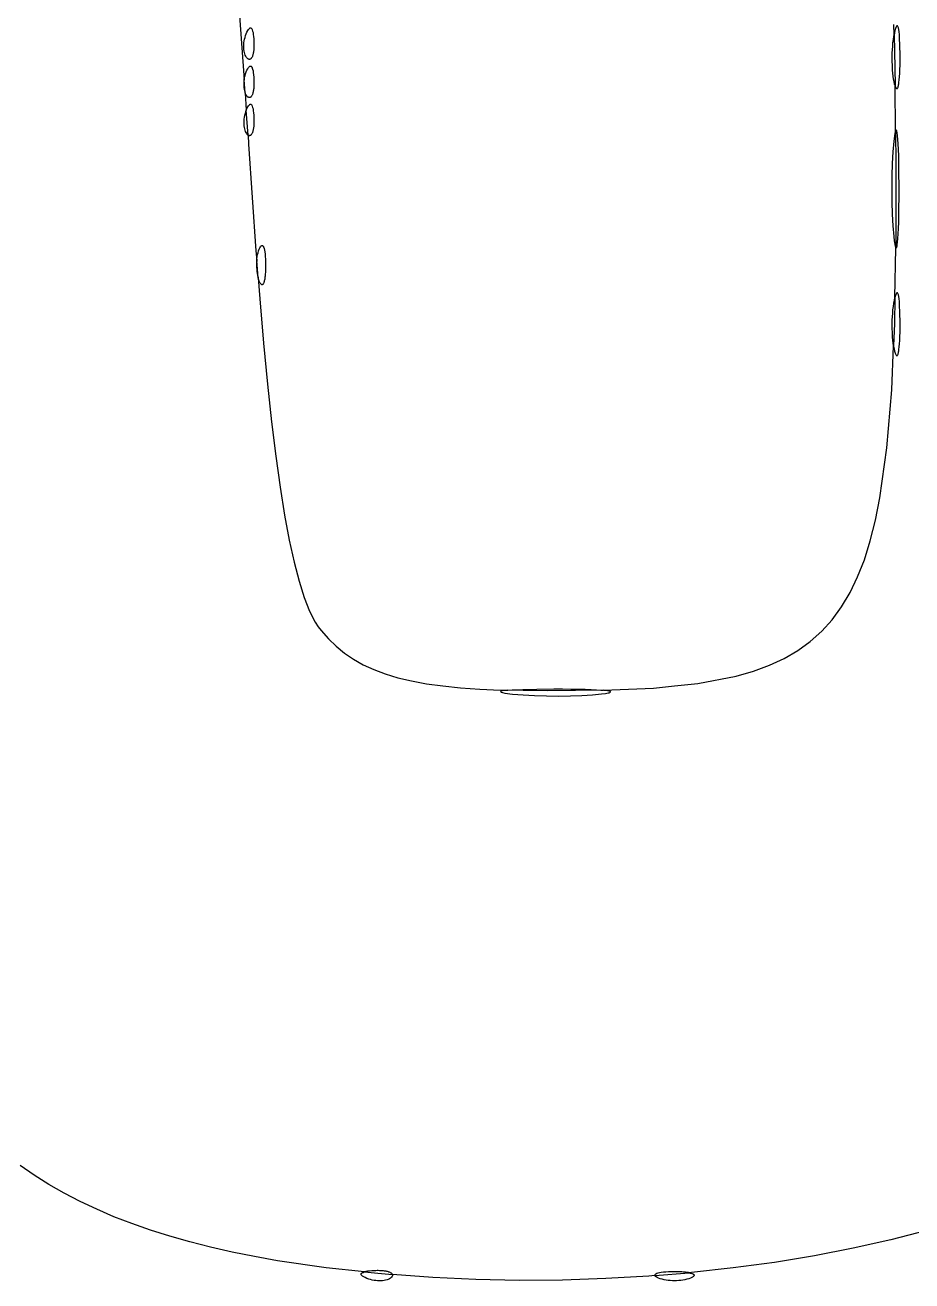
# Model space of a CAD drawing. Extents: x 70.3 to 133.4, y -81.7 to -32.
# Drawn here: x 73.87 to 74.424, y -67.943 to -67.159 of the extents above; entities that cross this region are included whole.
import ezdxf

# ---------------------------------------------------------------- set-up
doc = ezdxf.new("R2010")
doc.units = 0
doc.layers.add('BLACK', color=7, linetype='CONTINUOUS')

msp = doc.modelspace()

# ---------------------------------------------------------------- linework, layer by layer
at = {"layer": 'BLACK', "linetype": 'CONTINUOUS'}
for p, q in [((74.002692, -67.130784), (74.007106, -67.192984)), ((74.412874, -67.164777), (74.412726, -67.158406)), ((74.4144, -67.159329), (74.414077, -67.159905)), ((74.414556, -67.159173), (74.4144, -67.159329)), ((74.414708, -67.159102), (74.414556, -67.159173)), ((74.414856, -67.159117), (74.414708, -67.159102)), ((74.415001, -67.159217), (74.414856, -67.159117)), ((74.415276, -67.159666), (74.415001, -67.159217)), ((74.007406, -67.167503), (74.007686, -67.166388)), ((74.007686, -67.166388), (74.008026, -67.165284)), ((74.008026, -67.165284), (74.008426, -67.164198)), ((74.008425, -67.164198), (74.008893, -67.163107)), ((74.008426, -67.164198), (74.008425, -67.164198)), ((74.008893, -67.163107), (74.009343, -67.162207)), ((74.009343, -67.162207), (74.009776, -67.161497)), ((74.009776, -67.161497), (74.009986, -67.161213)), ((74.009986, -67.161213), (74.01019, -67.160976)), ((74.01019, -67.160976), (74.010389, -67.160785)), ((74.010389, -67.160785), (74.010584, -67.160642)), ((74.010584, -67.160642), (74.010772, -67.160545)), ((74.010772, -67.160545), (74.010956, -67.160495)), ((74.010956, -67.160495), (74.011133, -67.16049)), ((74.011133, -67.16049), (74.011305, -67.160532)), ((74.011305, -67.160532), (74.011471, -67.16062)), ((74.011471, -67.16062), (74.01163, -67.160754)), ((74.01163, -67.160754), (74.011784, -67.160933)), ((74.011784, -67.160933), (74.011931, -67.161158)), ((74.011931, -67.161158), (74.012071, -67.161428)), ((74.012071, -67.161428), (74.012204, -67.161743)), ((74.012204, -67.161743), (74.01245, -67.162508)), ((74.01245, -67.162508), (74.012667, -67.163453)), ((74.012667, -67.163453), (74.012854, -67.164575)), ((74.012854, -67.164575), (74.013009, -67.165873)), ((74.013009, -67.165873), (74.013132, -67.167346)), ((74.013132, -67.167346), (74.013221, -67.168994)), ((74.412427, -67.167682), (74.412713, -67.165695)), ((74.412713, -67.165695), (74.412874, -67.164777)), ((74.413046, -67.163795), (74.412874, -67.164777)), ((74.412874, -67.164777), (74.413351, -67.185343)), ((74.413047, -67.163795), (74.413046, -67.163795)), ((74.413399, -67.162131), (74.413047, -67.163795)), ((74.413743, -67.160836), (74.413399, -67.162131)), ((74.414077, -67.159905), (74.413743, -67.160836)), ((74.415532, -67.160442), (74.415276, -67.159666)), ((74.415766, -67.161539), (74.415532, -67.160442)), ((74.415978, -67.162949), (74.415766, -67.161539)), ((74.416164, -67.164666), (74.415978, -67.162949)), ((74.416324, -67.166681), (74.416164, -67.164666)), ((74.416556, -67.171581), (74.416324, -67.166681)), ((74.006877, -67.171913), (74.006921, -67.170834)), ((74.00689, -67.172964), (74.006877, -67.171913)), ((74.006962, -67.173979), (74.00689, -67.172964)), ((74.006921, -67.170834), (74.007024, -67.169734)), ((74.00709, -67.174949), (74.006962, -67.173979)), ((74.007024, -67.169734), (74.007186, -67.168621)), ((74.007276, -67.175868), (74.00709, -67.174949)), ((74.007186, -67.168621), (74.007406, -67.167503)), ((74.013017, -67.175099), (74.012938, -67.175649)), ((74.013086, -67.174522), (74.013017, -67.175099)), ((74.013144, -67.173918), (74.013086, -67.174522)), ((74.01319, -67.173288), (74.013144, -67.173918)), ((74.013225, -67.172632), (74.01319, -67.173288)), ((74.013221, -67.168994), (74.013247, -67.169767)), ((74.013249, -67.171952), (74.013225, -67.172632)), ((74.013247, -67.169767), (74.01326, -67.170519)), ((74.013261, -67.171247), (74.013249, -67.171952)), ((74.01326, -67.170519), (74.013261, -67.171247)), ((74.411739, -67.176178), (74.411991, -67.171853)), ((74.411991, -67.171853), (74.412186, -67.16974)), ((74.412186, -67.16974), (74.412427, -67.167682)), ((74.416659, -67.177592), (74.416556, -67.171581)), ((74.007519, -67.176727), (74.007276, -67.175868)), ((74.007819, -67.177519), (74.007519, -67.176727)), ((74.008174, -67.178235), (74.007819, -67.177519)), ((74.008585, -67.178869), (74.008174, -67.178235)), ((74.008812, -67.179152), (74.008585, -67.178869)), ((74.009052, -67.179412), (74.008812, -67.179152)), ((74.009297, -67.179637), (74.009052, -67.179412)), ((74.009537, -67.179821), (74.009297, -67.179637)), ((74.009773, -67.179963), (74.009537, -67.179821)), ((74.010003, -67.180064), (74.009773, -67.179963)), ((74.010227, -67.180125), (74.010003, -67.180064)), ((74.010337, -67.180141), (74.010227, -67.180125)), ((74.010446, -67.180147), (74.010337, -67.180141)), ((74.010553, -67.180143), (74.010446, -67.180147)), ((74.010658, -67.180129), (74.010553, -67.180143)), ((74.010762, -67.180106), (74.010658, -67.180129)), ((74.010865, -67.180073), (74.010762, -67.180106)), ((74.011064, -67.17998), (74.010865, -67.180073)), ((74.011257, -67.179849), (74.011064, -67.17998)), ((74.011443, -67.179683), (74.011257, -67.179849)), ((74.011621, -67.179481), (74.011443, -67.179683)), ((74.011792, -67.179243), (74.011621, -67.179481)), ((74.011954, -67.178972), (74.011792, -67.179243)), ((74.012109, -67.178667), (74.011954, -67.178972)), ((74.012255, -67.178329), (74.012109, -67.178667)), ((74.012392, -67.177959), (74.012255, -67.178329)), ((74.01252, -67.177558), (74.012392, -67.177959)), ((74.012639, -67.177125), (74.01252, -67.177558)), ((74.012749, -67.176662), (74.012639, -67.177125)), ((74.012848, -67.17617), (74.012749, -67.176662)), ((74.012938, -67.175649), (74.012848, -67.17617)), ((74.41167, -67.180526), (74.411739, -67.176178)), ((74.411782, -67.184767), (74.41167, -67.180526)), ((74.416617, -67.183689), (74.416656, -67.180755)), ((74.416656, -67.180755), (74.416659, -67.177592)), ((74.007406, -67.191316), (74.007686, -67.190201)), ((74.007686, -67.190201), (74.008026, -67.189096)), ((74.008026, -67.189096), (74.008426, -67.18801)), ((74.008425, -67.18801), (74.008893, -67.186919)), ((74.008426, -67.18801), (74.008425, -67.18801)), ((74.008893, -67.186919), (74.009343, -67.186019)), ((74.009343, -67.186019), (74.009776, -67.185309)), ((74.009776, -67.185309), (74.009986, -67.185025)), ((74.009986, -67.185025), (74.01019, -67.184788)), ((74.01019, -67.184788), (74.010389, -67.184598)), ((74.010389, -67.184598), (74.010584, -67.184454)), ((74.010584, -67.184454), (74.010772, -67.184357)), ((74.010772, -67.184357), (74.010956, -67.184307)), ((74.010956, -67.184307), (74.011133, -67.184303)), ((74.011133, -67.184303), (74.011305, -67.184345)), ((74.011305, -67.184345), (74.011471, -67.184432)), ((74.011471, -67.184432), (74.01163, -67.184566)), ((74.01163, -67.184566), (74.011784, -67.184745)), ((74.011784, -67.184745), (74.011931, -67.18497)), ((74.011931, -67.18497), (74.012071, -67.18524)), ((74.012071, -67.18524), (74.012204, -67.185555)), ((74.012204, -67.185555), (74.01245, -67.186321)), ((74.01245, -67.186321), (74.012667, -67.187265)), ((74.012667, -67.187265), (74.012854, -67.188387)), ((74.012854, -67.188387), (74.013009, -67.189685)), ((74.013009, -67.189685), (74.013132, -67.191159)), ((74.411907, -67.186806), (74.411782, -67.184767)), ((74.412076, -67.18877), (74.411907, -67.186806)), ((74.412291, -67.190642), (74.412076, -67.18877)), ((74.412551, -67.192406), (74.412291, -67.190642)), ((74.413351, -67.185343), (74.413472, -67.196463)), ((74.416297, -67.191022), (74.416436, -67.188832)), ((74.416436, -67.188832), (74.416543, -67.186384)), ((74.416543, -67.186384), (74.416617, -67.183689)), ((74.006921, -67.194646), (74.006877, -67.195726)), ((74.006877, -67.195726), (74.00689, -67.196777)), ((74.00689, -67.196777), (74.006962, -67.197791)), ((74.007024, -67.193546), (74.006921, -67.194646)), ((74.006962, -67.197791), (74.00709, -67.198762)), ((74.007106, -67.192984), (74.007024, -67.193546)), ((74.00709, -67.198762), (74.007276, -67.199681)), ((74.007106, -67.192984), (74.007186, -67.192434)), ((74.00767, -67.200938), (74.007106, -67.192984)), ((74.007186, -67.192434), (74.007406, -67.191316)), ((74.013086, -67.198335), (74.013017, -67.198912)), ((74.013144, -67.197731), (74.013086, -67.198335)), ((74.013132, -67.191159), (74.013221, -67.192806)), ((74.01319, -67.197101), (74.013144, -67.197731)), ((74.013225, -67.196445), (74.01319, -67.197101)), ((74.013221, -67.192806), (74.013247, -67.19358)), ((74.013249, -67.195764), (74.013225, -67.196445)), ((74.013247, -67.19358), (74.01326, -67.194331)), ((74.013261, -67.195059), (74.013249, -67.195764)), ((74.01326, -67.194331), (74.013261, -67.195059)), ((74.412857, -67.194046), (74.412551, -67.192406)), ((74.413207, -67.195545), (74.412857, -67.194046)), ((74.413392, -67.19621), (74.413207, -67.195545)), ((74.413472, -67.196463), (74.413392, -67.19621)), ((74.413782, -67.225123), (74.413472, -67.196463)), ((74.413472, -67.196463), (74.413574, -67.196785)), ((74.413574, -67.196785), (74.413753, -67.197271)), ((74.413753, -67.197271), (74.413929, -67.197668)), ((74.413929, -67.197668), (74.414102, -67.197978)), ((74.414102, -67.197978), (74.414271, -67.198202)), ((74.414271, -67.198202), (74.414436, -67.198341)), ((74.414436, -67.198341), (74.414517, -67.198379)), ((74.414517, -67.198379), (74.414597, -67.198397)), ((74.414597, -67.198397), (74.414676, -67.198393)), ((74.414676, -67.198393), (74.414753, -67.198369)), ((74.414753, -67.198369), (74.41483, -67.198325)), ((74.41483, -67.198325), (74.414905, -67.198261)), ((74.414905, -67.198261), (74.415053, -67.198072)), ((74.415053, -67.198072), (74.415195, -67.197804)), ((74.415195, -67.197804), (74.415333, -67.197457)), ((74.415333, -67.197457), (74.415464, -67.197035)), ((74.415464, -67.197035), (74.415591, -67.196536)), ((74.415591, -67.196536), (74.415711, -67.195963)), ((74.415711, -67.195963), (74.415825, -67.195316)), ((74.415825, -67.195316), (74.415933, -67.194597)), ((74.415933, -67.194597), (74.416129, -67.192947)), ((74.416129, -67.192947), (74.416297, -67.191022)), ((74.007276, -67.199681), (74.007519, -67.20054)), ((74.007519, -67.20054), (74.00767, -67.200938)), ((74.00767, -67.200938), (74.00844, -67.211789)), ((74.007819, -67.201332), (74.00767, -67.200938)), ((74.008174, -67.202048), (74.007819, -67.201332)), ((74.008585, -67.202681), (74.008174, -67.202048)), ((74.008812, -67.202965), (74.008585, -67.202681)), ((74.009052, -67.203224), (74.008812, -67.202965)), ((74.009297, -67.20345), (74.009052, -67.203224)), ((74.009537, -67.203634), (74.009297, -67.20345)), ((74.009773, -67.203776), (74.009537, -67.203634)), ((74.010003, -67.203877), (74.009773, -67.203776)), ((74.010227, -67.203938), (74.010003, -67.203877)), ((74.010337, -67.203953), (74.010227, -67.203938)), ((74.010446, -67.203959), (74.010337, -67.203953)), ((74.010553, -67.203955), (74.010446, -67.203959)), ((74.010658, -67.203941), (74.010553, -67.203955)), ((74.010762, -67.203918), (74.010658, -67.203941)), ((74.010865, -67.203886), (74.010762, -67.203918)), ((74.011064, -67.203792), (74.010865, -67.203886)), ((74.011257, -67.203662), (74.011064, -67.203792)), ((74.011443, -67.203495), (74.011257, -67.203662)), ((74.011621, -67.203293), (74.011443, -67.203495)), ((74.011792, -67.203056), (74.011621, -67.203293)), ((74.011954, -67.202785), (74.011792, -67.203056)), ((74.012109, -67.20248), (74.011954, -67.202785)), ((74.012255, -67.202142), (74.012109, -67.20248)), ((74.012392, -67.201772), (74.012255, -67.202142)), ((74.01252, -67.20137), (74.012392, -67.201772)), ((74.012639, -67.200938), (74.01252, -67.20137)), ((74.012749, -67.200475), (74.012639, -67.200938)), ((74.012848, -67.199982), (74.012749, -67.200475)), ((74.012938, -67.199461), (74.012848, -67.199982)), ((74.013017, -67.198912), (74.012938, -67.199461)), ((74.007686, -67.214014), (74.007406, -67.215129)), ((74.008026, -67.212909), (74.007686, -67.214014)), ((74.008426, -67.211823), (74.008026, -67.212909)), ((74.00844, -67.211789), (74.008425, -67.211823)), ((74.008425, -67.211823), (74.008426, -67.211823)), ((74.00844, -67.211789), (74.008893, -67.210732)), ((74.009551, -67.227454), (74.00844, -67.211789)), ((74.008893, -67.210732), (74.009343, -67.209832)), ((74.009343, -67.209832), (74.009776, -67.209122)), ((74.009776, -67.209122), (74.009986, -67.208838)), ((74.009986, -67.208838), (74.01019, -67.208601)), ((74.01019, -67.208601), (74.010389, -67.20841)), ((74.010389, -67.20841), (74.010584, -67.208267)), ((74.010584, -67.208267), (74.010772, -67.20817)), ((74.010772, -67.20817), (74.010956, -67.20812)), ((74.010956, -67.20812), (74.011133, -67.208115)), ((74.011133, -67.208115), (74.011305, -67.208157)), ((74.011305, -67.208157), (74.011471, -67.208245)), ((74.011471, -67.208245), (74.01163, -67.208379)), ((74.01163, -67.208379), (74.011784, -67.208558)), ((74.011784, -67.208558), (74.011931, -67.208783)), ((74.011931, -67.208783), (74.012071, -67.209053)), ((74.012071, -67.209053), (74.012204, -67.209368)), ((74.012204, -67.209368), (74.01245, -67.210134)), ((74.01245, -67.210134), (74.012667, -67.211078)), ((74.012667, -67.211078), (74.012854, -67.2122)), ((74.012854, -67.2122), (74.013009, -67.213498)), ((74.013009, -67.213498), (74.013132, -67.214971)), ((74.006921, -67.218459), (74.006877, -67.219538)), ((74.006877, -67.219538), (74.00689, -67.220589)), ((74.00689, -67.220589), (74.006962, -67.221604)), ((74.007024, -67.217359), (74.006921, -67.218459)), ((74.006962, -67.221604), (74.00709, -67.222574)), ((74.007186, -67.216247), (74.007024, -67.217359)), ((74.007406, -67.215129), (74.007186, -67.216247)), ((74.013086, -67.222147), (74.013017, -67.222724)), ((74.013144, -67.221543), (74.013086, -67.222147)), ((74.013132, -67.214971), (74.013221, -67.216619)), ((74.01319, -67.220913), (74.013144, -67.221543)), ((74.013225, -67.220257), (74.01319, -67.220913)), ((74.013221, -67.216619), (74.013247, -67.217392)), ((74.013249, -67.219577), (74.013225, -67.220257)), ((74.013247, -67.217392), (74.01326, -67.218143)), ((74.013261, -67.218872), (74.013249, -67.219577)), ((74.01326, -67.218143), (74.013261, -67.218872)), ((74.00709, -67.222574), (74.007276, -67.223493)), ((74.007276, -67.223493), (74.007519, -67.224352)), ((74.007519, -67.224352), (74.007819, -67.225144)), ((74.007819, -67.225144), (74.008174, -67.22586)), ((74.008174, -67.22586), (74.008585, -67.226494)), ((74.008585, -67.226494), (74.008812, -67.226777)), ((74.008812, -67.226777), (74.009052, -67.227036)), ((74.009052, -67.227036), (74.009297, -67.227262)), ((74.009297, -67.227262), (74.009537, -67.227446)), ((74.009537, -67.227446), (74.009551, -67.227454)), ((74.009551, -67.227454), (74.009956, -67.233155)), ((74.009773, -67.227588), (74.009551, -67.227454)), ((74.010003, -67.227689), (74.009773, -67.227588)), ((74.010227, -67.22775), (74.010003, -67.227689)), ((74.010337, -67.227766), (74.010227, -67.22775)), ((74.010446, -67.227771), (74.010337, -67.227766)), ((74.010553, -67.227767), (74.010446, -67.227771)), ((74.010658, -67.227754), (74.010553, -67.227767)), ((74.010762, -67.227731), (74.010658, -67.227754)), ((74.010865, -67.227698), (74.010762, -67.227731)), ((74.011064, -67.227605), (74.010865, -67.227698)), ((74.011257, -67.227474), (74.011064, -67.227605)), ((74.011443, -67.227308), (74.011257, -67.227474)), ((74.011621, -67.227106), (74.011443, -67.227308)), ((74.011792, -67.226868), (74.011621, -67.227106)), ((74.011954, -67.226597), (74.011792, -67.226868)), ((74.012109, -67.226292), (74.011954, -67.226597)), ((74.012255, -67.225954), (74.012109, -67.226292)), ((74.012392, -67.225584), (74.012255, -67.225954)), ((74.01252, -67.225183), (74.012392, -67.225584)), ((74.012639, -67.22475), (74.01252, -67.225183)), ((74.012749, -67.224287), (74.012639, -67.22475)), ((74.012848, -67.223795), (74.012749, -67.224287)), ((74.012938, -67.223274), (74.012848, -67.223795)), ((74.013017, -67.222724), (74.012938, -67.223274)), ((74.412878, -67.23117), (74.413504, -67.226406)), ((74.413504, -67.226406), (74.413782, -67.225123)), ((74.413802, -67.225032), (74.413782, -67.225123)), ((74.413782, -67.225123), (74.413998, -67.245061)), ((74.414087, -67.22431), (74.413802, -67.225032)), ((74.414225, -67.224189), (74.414087, -67.22431)), ((74.414359, -67.224225), (74.414225, -67.224189)), ((74.414616, -67.224761), (74.414359, -67.224225)), ((74.414856, -67.225903), (74.414616, -67.224761)), ((74.415077, -67.227636), (74.414856, -67.225903)), ((74.415458, -67.232813), (74.415077, -67.227636)), ((74.009956, -67.233155), (74.014529, -67.299738)), ((74.411915, -67.245077), (74.412316, -67.237757)), ((74.412316, -67.237757), (74.412878, -67.23117)), ((74.415746, -67.24017), (74.415458, -67.232813)), ((74.411674, -67.252884), (74.411915, -67.245077)), ((74.413998, -67.245061), (74.413935, -67.297249)), ((74.415928, -67.249585), (74.415746, -67.24017)), ((74.411594, -67.260936), (74.411674, -67.252884)), ((74.415992, -67.260936), (74.415928, -67.249585)), ((74.411674, -67.268988), (74.411594, -67.260936)), ((74.415976, -67.266846), (74.415992, -67.260936)), ((74.411915, -67.276796), (74.411674, -67.268988)), ((74.415928, -67.272287), (74.415976, -67.266846)), ((74.412316, -67.284115), (74.411915, -67.276796)), ((74.415851, -67.277244), (74.415928, -67.272287)), ((74.412878, -67.290702), (74.412316, -67.284115)), ((74.415615, -67.285646), (74.415746, -67.281702)), ((74.415746, -67.281702), (74.415851, -67.277244)), ((74.413195, -67.293425), (74.412878, -67.290702)), ((74.415077, -67.294236), (74.415279, -67.291928)), ((74.415279, -67.291928), (74.415458, -67.289059)), ((74.415458, -67.289059), (74.415615, -67.285646)), ((74.014529, -67.299738), (74.014998, -67.305695)), ((74.015806, -67.300835), (74.016142, -67.299702)), ((74.016142, -67.299702), (74.016529, -67.298639)), ((74.016529, -67.298639), (74.016937, -67.297732)), ((74.016937, -67.297732), (74.017333, -67.297051)), ((74.017333, -67.297051), (74.017526, -67.296795)), ((74.017526, -67.296795), (74.017716, -67.296593)), ((74.017716, -67.296593), (74.017902, -67.296446)), ((74.017902, -67.296446), (74.018083, -67.296353)), ((74.018083, -67.296353), (74.01826, -67.296312)), ((74.01826, -67.296312), (74.018433, -67.296324)), ((74.018433, -67.296324), (74.018601, -67.296388)), ((74.018601, -67.296388), (74.018763, -67.296503)), ((74.018763, -67.296503), (74.01892, -67.296668)), ((74.01892, -67.296668), (74.019072, -67.296883)), ((74.019072, -67.296883), (74.019356, -67.297461)), ((74.019356, -67.297461), (74.019615, -67.29823)), ((74.019615, -67.29823), (74.019846, -67.299187)), ((74.019846, -67.299187), (74.020047, -67.300325)), ((74.020047, -67.300325), (74.020216, -67.301639)), ((74.413504, -67.295466), (74.413195, -67.293425)), ((74.413412, -67.328768), (74.413934, -67.29801)), ((74.413802, -67.29684), (74.413504, -67.295466)), ((74.413935, -67.297249), (74.413802, -67.29684)), ((74.413934, -67.29801), (74.413935, -67.297249)), ((74.413935, -67.297249), (74.413946, -67.297281)), ((74.413946, -67.297281), (74.414087, -67.297562)), ((74.414087, -67.297562), (74.414225, -67.297683)), ((74.414225, -67.297683), (74.414293, -67.297685)), ((74.414293, -67.297685), (74.414359, -67.297647)), ((74.414359, -67.297647), (74.41449, -67.297456)), ((74.41449, -67.297456), (74.414616, -67.297111)), ((74.414616, -67.297111), (74.414708, -67.296738)), ((74.414708, -67.296738), (74.414738, -67.296615)), ((74.414738, -67.296615), (74.414856, -67.295969)), ((74.414856, -67.295969), (74.415077, -67.294236)), ((74.014903, -67.307214), (74.014877, -67.308561)), ((74.01498, -67.305877), (74.014903, -67.307214)), ((74.014998, -67.305695), (74.01498, -67.305877)), ((74.014998, -67.305695), (74.015109, -67.304561)), ((74.015841, -67.316406), (74.014998, -67.305695)), ((74.015109, -67.304561), (74.01529, -67.303275)), ((74.01529, -67.303275), (74.015522, -67.302029)), ((74.015522, -67.302029), (74.015806, -67.300835)), ((74.020216, -67.301639), (74.020352, -67.303125)), ((74.020352, -67.303125), (74.020451, -67.304778)), ((74.020451, -67.304778), (74.020512, -67.306591)), ((74.020512, -67.306591), (74.020532, -67.308561)), ((74.014877, -67.308561), (74.014903, -67.309908)), ((74.014903, -67.309908), (74.01498, -67.311245)), ((74.01498, -67.311245), (74.015109, -67.312562)), ((74.015109, -67.312562), (74.01529, -67.313848)), ((74.01529, -67.313848), (74.015522, -67.315093)), ((74.015522, -67.315093), (74.015806, -67.316287)), ((74.015806, -67.316287), (74.015841, -67.316406)), ((74.020136, -67.316162), (74.020047, -67.316798)), ((74.020216, -67.315483), (74.020136, -67.316162)), ((74.020288, -67.314761), (74.020216, -67.315483)), ((74.020352, -67.313997), (74.020288, -67.314761)), ((74.020406, -67.313192), (74.020352, -67.313997)), ((74.020451, -67.312345), (74.020406, -67.313192)), ((74.020486, -67.311458), (74.020451, -67.312345)), ((74.020512, -67.310531), (74.020486, -67.311458)), ((74.020532, -67.308561), (74.020512, -67.310531)), ((74.015841, -67.316406), (74.016883, -67.329635)), ((74.016142, -67.317421), (74.015841, -67.316406)), ((74.016529, -67.318483), (74.016142, -67.317421)), ((74.016734, -67.318966), (74.016529, -67.318483)), ((74.016937, -67.319391), (74.016734, -67.318966)), ((74.017136, -67.319759), (74.016937, -67.319391)), ((74.017333, -67.320071), (74.017136, -67.319759)), ((74.017526, -67.320327), (74.017333, -67.320071)), ((74.017716, -67.320529), (74.017526, -67.320327)), ((74.017902, -67.320676), (74.017716, -67.320529)), ((74.017993, -67.32073), (74.017902, -67.320676)), ((74.018083, -67.32077), (74.017993, -67.32073)), ((74.018172, -67.320796), (74.018083, -67.32077)), ((74.01826, -67.32081), (74.018172, -67.320796)), ((74.018347, -67.320811), (74.01826, -67.32081)), ((74.018433, -67.320798), (74.018347, -67.320811)), ((74.018517, -67.320773), (74.018433, -67.320798)), ((74.018601, -67.320734), (74.018517, -67.320773)), ((74.018683, -67.320683), (74.018601, -67.320734)), ((74.018763, -67.320619), (74.018683, -67.320683)), ((74.01892, -67.320454), (74.018763, -67.320619)), ((74.019072, -67.320239), (74.01892, -67.320454)), ((74.019217, -67.319974), (74.019072, -67.320239)), ((74.019356, -67.319661), (74.019217, -67.319974)), ((74.019489, -67.3193), (74.019356, -67.319661)), ((74.019615, -67.318892), (74.019489, -67.3193)), ((74.019734, -67.318437), (74.019615, -67.318892)), ((74.019846, -67.317936), (74.019734, -67.318437)), ((74.019951, -67.317389), (74.019846, -67.317936)), ((74.020047, -67.316798), (74.019951, -67.317389)), ((74.016883, -67.329635), (74.019291, -67.357337)), ((74.412713, -67.332382), (74.413046, -67.330482)), ((74.413046, -67.330482), (74.413047, -67.330482)), ((74.413047, -67.330482), (74.413399, -67.328818)), ((74.413412, -67.328768), (74.413136, -67.345024)), ((74.413399, -67.328818), (74.413412, -67.328768)), ((74.413743, -67.327524), (74.413412, -67.328768)), ((74.414077, -67.326592), (74.413743, -67.327524)), ((74.4144, -67.326017), (74.414077, -67.326592)), ((74.414556, -67.32586), (74.4144, -67.326017)), ((74.414708, -67.32579), (74.414556, -67.32586)), ((74.414856, -67.325805), (74.414708, -67.32579)), ((74.415001, -67.325904), (74.414856, -67.325805)), ((74.415276, -67.326353), (74.415001, -67.325904)), ((74.415532, -67.32713), (74.415276, -67.326353)), ((74.415766, -67.328227), (74.415532, -67.32713)), ((74.415978, -67.329637), (74.415766, -67.328227)), ((74.416164, -67.331353), (74.415978, -67.329637)), ((74.416324, -67.333368), (74.416164, -67.331353)), ((74.411739, -67.342866), (74.411991, -67.338541)), ((74.411991, -67.338541), (74.412186, -67.336428)), ((74.412186, -67.336428), (74.412427, -67.33437)), ((74.412427, -67.33437), (74.412713, -67.332382)), ((74.416556, -67.338268), (74.416324, -67.333368)), ((74.416659, -67.34428), (74.416556, -67.338268)), ((74.41167, -67.347213), (74.411739, -67.342866)), ((74.411782, -67.351454), (74.41167, -67.347213)), ((74.413136, -67.345024), (74.412541, -67.359022)), ((74.416617, -67.350376), (74.416656, -67.347442)), ((74.416656, -67.347442), (74.416659, -67.34428)), ((74.411907, -67.353494), (74.411782, -67.351454)), ((74.412076, -67.355458), (74.411907, -67.353494)), ((74.412291, -67.35733), (74.412076, -67.355458)), ((74.416297, -67.35771), (74.416436, -67.355519)), ((74.416436, -67.355519), (74.416543, -67.353071)), ((74.416543, -67.353071), (74.416617, -67.350376)), ((74.019291, -67.357337), (74.02176, -67.382893)), ((74.411374, -67.38645), (74.412541, -67.359022)), ((74.412541, -67.359022), (74.412291, -67.35733)), ((74.412541, -67.359022), (74.412551, -67.359094)), ((74.412551, -67.359094), (74.412857, -67.360733)), ((74.412857, -67.360733), (74.413207, -67.362232)), ((74.413207, -67.362232), (74.413392, -67.362898)), ((74.413392, -67.362898), (74.413574, -67.363473)), ((74.415464, -67.363722), (74.415591, -67.363223)), ((74.415591, -67.363223), (74.415711, -67.36265)), ((74.415711, -67.36265), (74.415825, -67.362004)), ((74.415825, -67.362004), (74.415933, -67.361285)), ((74.415933, -67.361285), (74.416129, -67.359635)), ((74.416129, -67.359635), (74.416297, -67.35771)), ((74.413574, -67.363473), (74.413753, -67.363958)), ((74.413753, -67.363958), (74.413929, -67.364356)), ((74.413929, -67.364356), (74.414102, -67.364666)), ((74.414102, -67.364666), (74.414271, -67.36489)), ((74.414271, -67.36489), (74.414436, -67.365029)), ((74.414436, -67.365029), (74.414517, -67.365067)), ((74.414517, -67.365067), (74.414597, -67.365084)), ((74.414597, -67.365084), (74.414676, -67.365081)), ((74.414676, -67.365081), (74.414753, -67.365057)), ((74.414753, -67.365057), (74.41483, -67.365013)), ((74.41483, -67.365013), (74.414905, -67.364948)), ((74.414905, -67.364948), (74.415053, -67.364759)), ((74.415053, -67.364759), (74.415195, -67.364491)), ((74.415195, -67.364491), (74.415333, -67.364145)), ((74.415333, -67.364145), (74.415464, -67.363722)), ((74.02176, -67.382893), (74.024299, -67.406353)), ((74.408418, -67.422635), (74.411374, -67.38645)), ((74.024299, -67.406353), (74.026915, -67.427767)), ((74.40404, -67.453925), (74.408418, -67.422635)), ((74.026915, -67.427767), (74.029615, -67.447186)), ((74.029615, -67.447186), (74.032406, -67.46466)), ((74.401245, -67.467843), (74.40404, -67.453925)), ((74.032406, -67.46466), (74.035297, -67.480238)), ((74.398009, -67.480667), (74.401245, -67.467843)), ((74.035297, -67.480238), (74.038294, -67.493971)), ((74.394303, -67.492442), (74.398009, -67.480667)), ((74.038294, -67.493971), (74.041405, -67.505909)), ((74.390097, -67.503209), (74.394303, -67.492442)), ((74.385364, -67.513013), (74.390097, -67.503209)), ((74.041405, -67.505909), (74.044637, -67.516102)), ((74.044637, -67.516102), (74.047999, -67.5246)), ((74.380075, -67.521898), (74.385364, -67.513013)), ((74.047999, -67.5246), (74.051496, -67.531453)), ((74.374201, -67.529905), (74.380075, -67.521898)), ((74.051496, -67.531453), (74.053299, -67.534278)), ((74.053299, -67.534278), (74.055138, -67.536711)), ((74.367713, -67.537079), (74.374201, -67.529905)), ((74.055138, -67.536711), (74.059695, -67.541822)), ((74.059695, -67.541822), (74.064544, -67.546492)), ((74.352782, -67.5491), (74.360583, -67.543463)), ((74.360583, -67.543463), (74.367713, -67.537079)), ((74.064544, -67.546492), (74.069746, -67.550735)), ((74.069746, -67.550735), (74.075359, -67.554568)), ((74.344282, -67.554034), (74.352782, -67.5491)), ((74.075359, -67.554568), (74.081443, -67.558006)), ((74.081443, -67.558006), (74.088057, -67.561065)), ((74.325067, -67.561966), (74.335053, -67.558308)), ((74.335053, -67.558308), (74.344282, -67.554034)), ((74.088057, -67.561065), (74.095261, -67.563761)), ((74.095261, -67.563761), (74.103113, -67.56611)), ((74.103113, -67.56611), (74.111674, -67.568127)), ((74.290283, -67.569672), (74.314296, -67.56505)), ((74.314296, -67.56505), (74.325067, -67.561966)), ((74.111674, -67.568127), (74.121002, -67.569829)), ((74.121002, -67.569829), (74.131157, -67.571231)), ((74.131157, -67.571231), (74.142198, -67.572348)), ((74.142198, -67.572348), (74.154185, -67.573197)), ((74.154185, -67.573197), (74.167176, -67.573793)), ((74.167176, -67.573793), (74.171736, -67.57391)), ((74.167337, -67.574664), (74.167249, -67.574797)), ((74.167249, -67.574797), (74.167309, -67.574933)), ((74.167309, -67.574933), (74.167518, -67.575073)), ((74.167571, -67.574536), (74.167337, -67.574664)), ((74.16847, -67.574291), (74.167571, -67.574536)), ((74.169934, -67.574065), (74.16847, -67.574291)), ((74.171736, -67.57391), (74.169934, -67.574065)), ((74.171736, -67.57391), (74.174501, -67.573673)), ((74.181232, -67.574153), (74.171736, -67.57391)), ((74.174501, -67.573673), (74.181168, -67.573373)), ((74.181168, -67.573373), (74.189829, -67.573179)), ((74.196411, -67.574291), (74.181232, -67.574153)), ((74.189829, -67.573179), (74.200379, -67.573103)), ((74.231538, -67.573946), (74.196411, -67.574291)), ((74.200379, -67.573103), (74.205907, -67.573114)), ((74.205907, -67.573114), (74.211018, -67.573156)), ((74.211018, -67.573156), (74.215698, -67.573229)), ((74.215698, -67.573229), (74.219932, -67.57333)), ((74.219932, -67.57333), (74.223704, -67.57346)), ((74.223704, -67.57346), (74.226998, -67.573615)), ((74.226998, -67.573615), (74.2298, -67.573794)), ((74.2298, -67.573794), (74.231538, -67.573946)), ((74.232095, -67.573995), (74.231538, -67.573946)), ((74.231538, -67.573946), (74.231569, -67.573946)), ((74.231569, -67.573946), (74.262784, -67.572522)), ((74.233866, -67.574218), (74.232095, -67.573995)), ((74.23455, -67.574337), (74.233866, -67.574218)), ((74.235098, -67.57446), (74.23455, -67.574337)), ((74.235507, -67.574588), (74.235098, -67.57446)), ((74.235776, -67.57472), (74.235507, -67.574588)), ((74.235722, -67.575139), (74.235886, -67.574995)), ((74.235903, -67.574856), (74.235776, -67.57472)), ((74.235886, -67.574995), (74.235913, -67.574925)), ((74.235913, -67.574925), (74.235903, -67.574856)), ((74.262784, -67.572522), (74.275786, -67.571175)), ((74.275786, -67.571175), (74.290283, -67.569672)), ((74.167518, -67.575073), (74.16839, -67.575362)), ((74.16839, -67.575362), (74.169879, -67.575662)), ((74.169879, -67.575662), (74.17476, -67.576291)), ((74.17476, -67.576291), (74.181297, -67.576854)), ((74.181297, -67.576854), (74.188407, -67.577253)), ((74.188407, -67.577253), (74.195862, -67.577489)), ((74.195862, -67.577489), (74.203432, -67.577561)), ((74.203432, -67.577561), (74.210892, -67.577471)), ((74.210892, -67.577471), (74.218012, -67.577219)), ((74.218012, -67.577219), (74.224564, -67.576805)), ((74.224564, -67.576805), (74.230322, -67.576228)), ((74.230322, -67.576228), (74.232644, -67.575904)), ((74.232644, -67.575904), (74.234335, -67.575589)), ((74.234335, -67.575589), (74.234948, -67.575436)), ((74.234948, -67.575436), (74.23541, -67.575286)), ((74.23541, -67.575286), (74.235722, -67.575139)), ((73.876081, -67.876687), (73.867298, -67.870655)), ((73.885244, -67.882427), (73.876081, -67.876687)), ((73.894796, -67.887877), (73.885244, -67.882427)), ((73.904745, -67.893043), (73.894796, -67.887877)), ((73.915099, -67.897928), (73.904745, -67.893043)), ((73.925869, -67.902537), (73.915099, -67.897928)), ((73.937061, -67.906875), (73.925869, -67.902537)), ((73.948685, -67.910945), (73.937061, -67.906875)), ((73.960749, -67.914751), (73.948685, -67.910945)), ((74.433214, -67.911132), (74.410793, -67.91697)), ((73.973262, -67.918298), (73.960749, -67.914751)), ((73.986233, -67.921591), (73.973262, -67.918298)), ((74.410793, -67.91697), (74.3874, -67.922247)), ((73.999669, -67.924633), (73.986233, -67.921591)), ((74.013581, -67.927429), (73.999669, -67.924633)), ((74.027975, -67.929982), (74.013581, -67.927429)), ((74.363147, -67.926947), (74.338148, -67.931053)), ((74.3874, -67.922247), (74.363147, -67.926947)), ((74.058249, -67.934381), (74.027975, -67.929982)), ((74.082315, -67.936974), (74.058249, -67.934381)), ((74.312518, -67.934548), (74.28637, -67.937414)), ((74.338148, -67.931053), (74.312518, -67.934548)), ((74.08009, -67.938338), (74.080132, -67.938166)), ((74.080094, -67.938516), (74.08009, -67.938338)), ((74.080144, -67.938699), (74.080094, -67.938516)), ((74.080132, -67.938166), (74.080219, -67.938)), ((74.080241, -67.938888), (74.080144, -67.938699)), ((74.080219, -67.938), (74.080353, -67.937841)), ((74.080385, -67.939082), (74.080241, -67.938888)), ((74.080353, -67.937841), (74.080532, -67.937688)), ((74.080575, -67.939281), (74.080385, -67.939082)), ((74.080532, -67.937688), (74.080757, -67.937541)), ((74.080812, -67.939486), (74.080575, -67.939281)), ((74.080757, -67.937541), (74.081027, -67.937401)), ((74.081096, -67.939695), (74.080812, -67.939486)), ((74.081027, -67.937401), (74.081342, -67.937267)), ((74.081806, -67.940128), (74.081096, -67.939695)), ((74.081342, -67.937267), (74.082108, -67.937021)), ((74.082706, -67.940579), (74.081806, -67.940128)), ((74.082108, -67.937021), (74.082315, -67.936974)), ((74.083052, -67.936804), (74.082315, -67.936974)), ((74.082315, -67.936974), (74.090558, -67.937862)), ((74.083797, -67.941046), (74.082706, -67.940579)), ((74.084174, -67.936617), (74.083052, -67.936804)), ((74.084883, -67.941446), (74.083797, -67.941046)), ((74.085472, -67.936462), (74.084174, -67.936617)), ((74.085988, -67.941786), (74.084883, -67.941446)), ((74.086946, -67.936339), (74.085472, -67.936462)), ((74.087103, -67.942066), (74.085988, -67.941786)), ((74.088593, -67.936251), (74.086946, -67.936339)), ((74.088221, -67.942286), (74.087103, -67.942066)), ((74.089334, -67.942448), (74.088221, -67.942286)), ((74.089366, -67.936225), (74.088593, -67.936251)), ((74.090434, -67.942551), (74.089334, -67.942448)), ((74.090118, -67.936212), (74.089366, -67.936225)), ((74.090846, -67.936211), (74.090118, -67.936212)), ((74.091513, -67.942596), (74.090434, -67.942551)), ((74.090558, -67.937862), (74.099645, -67.938548)), ((74.091551, -67.936223), (74.090846, -67.936211)), ((74.092564, -67.942582), (74.091513, -67.942596)), ((74.092232, -67.936246), (74.091551, -67.936223)), ((74.092887, -67.936282), (74.092232, -67.936246)), ((74.093578, -67.942511), (74.092564, -67.942582)), ((74.093518, -67.936328), (74.092887, -67.936282)), ((74.094122, -67.936386), (74.093518, -67.936328)), ((74.094549, -67.942382), (74.093578, -67.942511)), ((74.094699, -67.936454), (74.094122, -67.936386)), ((74.095468, -67.942196), (74.094549, -67.942382)), ((74.095248, -67.936534), (74.094699, -67.936454)), ((74.095769, -67.936623), (74.095248, -67.936534)), ((74.096327, -67.941953), (74.095468, -67.942196)), ((74.096262, -67.936723), (74.095769, -67.936623)), ((74.096724, -67.936832), (74.096262, -67.936723)), ((74.097118, -67.941654), (74.096327, -67.941953)), ((74.097157, -67.936951), (74.096724, -67.936832)), ((74.097835, -67.941298), (74.097118, -67.941654)), ((74.097559, -67.93708), (74.097157, -67.936951)), ((74.097929, -67.937217), (74.097559, -67.93708)), ((74.098468, -67.940887), (74.097835, -67.941298)), ((74.098267, -67.937363), (74.097929, -67.937217)), ((74.098571, -67.937517), (74.098267, -67.937363)), ((74.098751, -67.94066), (74.098468, -67.940887)), ((74.098843, -67.93768), (74.098571, -67.937517)), ((74.099011, -67.94042), (74.098751, -67.94066)), ((74.09908, -67.937851), (74.098843, -67.93768)), ((74.099237, -67.940175), (74.099011, -67.94042)), ((74.099282, -67.938029), (74.09908, -67.937851)), ((74.09942, -67.939935), (74.099237, -67.940175)), ((74.099449, -67.938215), (74.099282, -67.938029)), ((74.099563, -67.939699), (74.09942, -67.939935)), ((74.099579, -67.938408), (74.099449, -67.938215)), ((74.099664, -67.939469), (74.099563, -67.939699)), ((74.099645, -67.938548), (74.099579, -67.938408)), ((74.099645, -67.938548), (74.099672, -67.938607)), ((74.124973, -67.94046), (74.099645, -67.938548)), ((74.099725, -67.939245), (74.099664, -67.939469)), ((74.099672, -67.938607), (74.099705, -67.93871)), ((74.099705, -67.93871), (74.099728, -67.938813)), ((74.09974, -67.939135), (74.099725, -67.939245)), ((74.099728, -67.938813), (74.099742, -67.938919)), ((74.099746, -67.939026), (74.09974, -67.939135)), ((74.099742, -67.938919), (74.099746, -67.939026)), ((74.15184, -67.941722), (74.124973, -67.94046)), ((74.178872, -67.942254), (74.15184, -67.941722)), ((74.205955, -67.942072), (74.178872, -67.942254)), ((74.232975, -67.941194), (74.205955, -67.942072)), ((74.259817, -67.939635), (74.232975, -67.941194)), ((74.263576, -67.939321), (74.259817, -67.939635)), ((74.263549, -67.938976), (74.263537, -67.939149)), ((74.263537, -67.939149), (74.263576, -67.939321)), ((74.263612, -67.938808), (74.263549, -67.938976)), ((74.263576, -67.939321), (74.284987, -67.93753)), ((74.263577, -67.939326), (74.263576, -67.939321)), ((74.263671, -67.939508), (74.263577, -67.939326)), ((74.263727, -67.938646), (74.263612, -67.938808)), ((74.263818, -67.939693), (74.263671, -67.939508)), ((74.263893, -67.938489), (74.263727, -67.938646)), ((74.264019, -67.939883), (74.263818, -67.939693)), ((74.264108, -67.938338), (74.263893, -67.938489)), ((74.264276, -67.940076), (74.264019, -67.939883)), ((74.264685, -67.938053), (74.264108, -67.938338)), ((74.264956, -67.940473), (74.264276, -67.940076)), ((74.265455, -67.937794), (74.264685, -67.938053)), ((74.265864, -67.94088), (74.264956, -67.940473)), ((74.266411, -67.937563), (74.265455, -67.937794)), ((74.266926, -67.941267), (74.265864, -67.94088)), ((74.267549, -67.937362), (74.266411, -67.937563)), ((74.268059, -67.941603), (74.266926, -67.941267)), ((74.268864, -67.937193), (74.267549, -67.937362)), ((74.269254, -67.941887), (74.268059, -67.941603)), ((74.27035, -67.937058), (74.268864, -67.937193)), ((74.270499, -67.942119), (74.269254, -67.941887)), ((74.272002, -67.936959), (74.27035, -67.937058)), ((74.271785, -67.9423), (74.270499, -67.942119)), ((74.273102, -67.942429), (74.271785, -67.9423)), ((74.273816, -67.936898), (74.272002, -67.936959)), ((74.274439, -67.942506), (74.273102, -67.942429)), ((74.275786, -67.936877), (74.273816, -67.936898)), ((74.275786, -67.942532), (74.274439, -67.942506)), ((74.277756, -67.936898), (74.275786, -67.936877)), ((74.277133, -67.942506), (74.275786, -67.942532)), ((74.27847, -67.942429), (74.277133, -67.942506)), ((74.278682, -67.936923), (74.277756, -67.936898)), ((74.279786, -67.9423), (74.27847, -67.942429)), ((74.279569, -67.936959), (74.278682, -67.936923)), ((74.280416, -67.937003), (74.279569, -67.936959)), ((74.281072, -67.942119), (74.279786, -67.9423)), ((74.281222, -67.937058), (74.280416, -67.937003)), ((74.282317, -67.941887), (74.281072, -67.942119)), ((74.281986, -67.937121), (74.281222, -67.937058)), ((74.282708, -67.937193), (74.281986, -67.937121)), ((74.283512, -67.941603), (74.282317, -67.941887)), ((74.283387, -67.937273), (74.282708, -67.937193)), ((74.284022, -67.937362), (74.283387, -67.937273)), ((74.284645, -67.941267), (74.283512, -67.941603)), ((74.284614, -67.937459), (74.284022, -67.937362)), ((74.284987, -67.93753), (74.284614, -67.937459)), ((74.285708, -67.94088), (74.284645, -67.941267)), ((74.28637, -67.937414), (74.284987, -67.93753)), ((74.284987, -67.93753), (74.28516, -67.937563)), ((74.28516, -67.937563), (74.285661, -67.937675)), ((74.285661, -67.937675), (74.286116, -67.937794)), ((74.28619, -67.940675), (74.285708, -67.94088)), ((74.286116, -67.937794), (74.286525, -67.93792)), ((74.286615, -67.940473), (74.28619, -67.940675)), ((74.286525, -67.93792), (74.286886, -67.938053)), ((74.286984, -67.940273), (74.286615, -67.940473)), ((74.286886, -67.938053), (74.287199, -67.938192)), ((74.287296, -67.940076), (74.286984, -67.940273)), ((74.287199, -67.938192), (74.287463, -67.938338)), ((74.287552, -67.939883), (74.287296, -67.940076)), ((74.287463, -67.938338), (74.287679, -67.938489)), ((74.287754, -67.939693), (74.287552, -67.939883)), ((74.287679, -67.938489), (74.287844, -67.938646)), ((74.287901, -67.939508), (74.287754, -67.939693)), ((74.287844, -67.938646), (74.287908, -67.938727)), ((74.287954, -67.939416), (74.287901, -67.939508)), ((74.287908, -67.938727), (74.287959, -67.938808)), ((74.287994, -67.939326), (74.287954, -67.939416)), ((74.287959, -67.938808), (74.287997, -67.938892)), ((74.288021, -67.939237), (74.287994, -67.939326)), ((74.287997, -67.938892), (74.288023, -67.938976)), ((74.288035, -67.939149), (74.288021, -67.939237)), ((74.288023, -67.938976), (74.288035, -67.939062)), ((74.288035, -67.939062), (74.288035, -67.939149))]:
    msp.add_line(p, q, dxfattribs=at)

doc.saveas('drawing.dxf')
